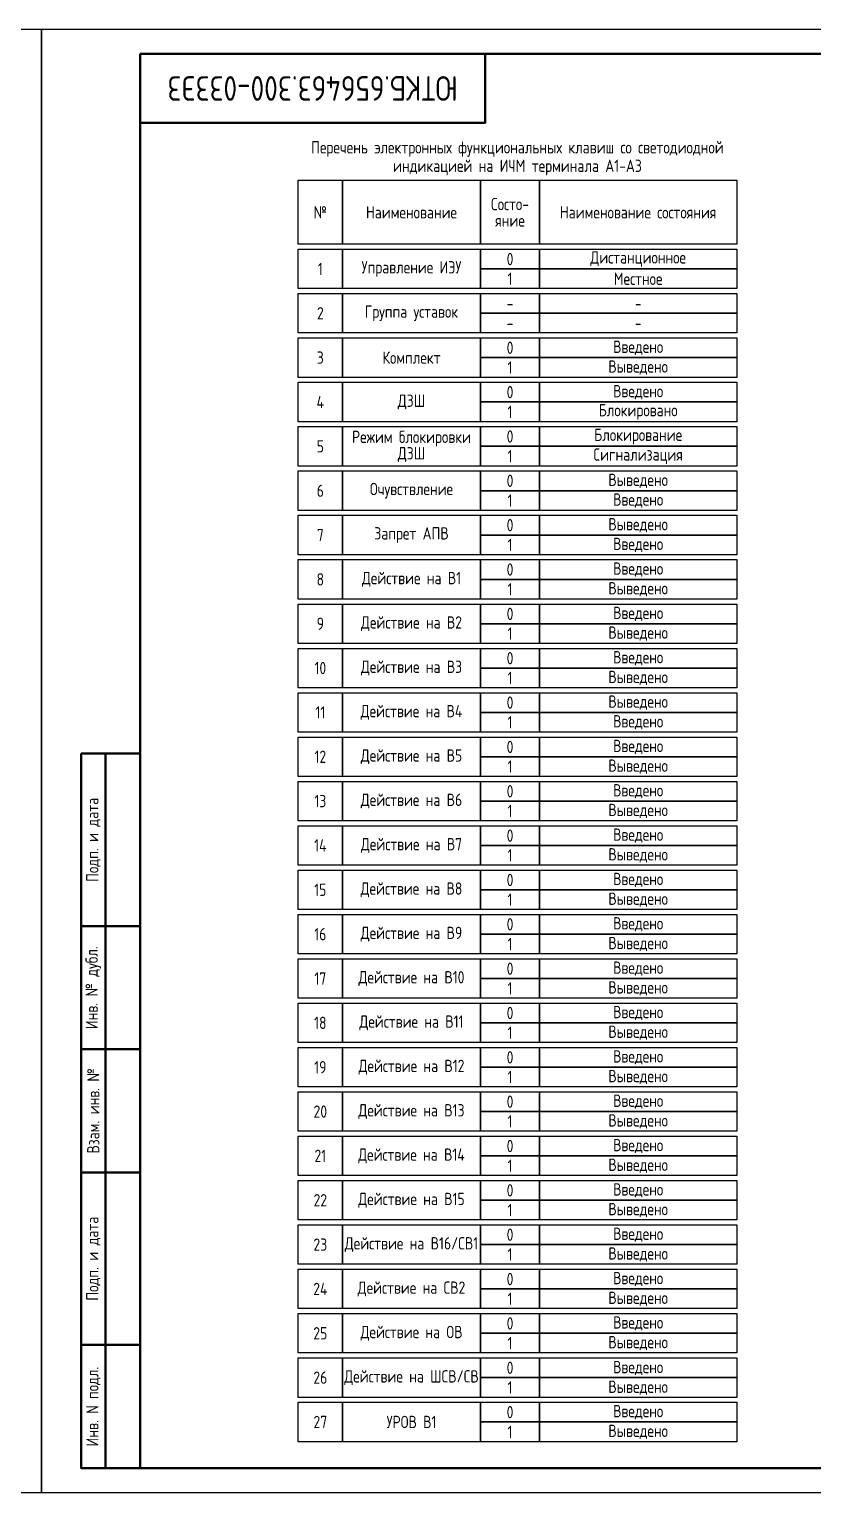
# Model space of a CAD drawing. Header units: millimetres. Extents: x -1050 to 7068, y 0 to 517.
# Drawn here: x 2517.7 to 2676.7, y 0 to 297 of the extents above; entities that cross this region are included whole.
import ezdxf

# ---------------------------------------------------------------- set-up
doc = ezdxf.new("R2010")
doc.units = ezdxf.units.MM
doc.styles.add('Gost type A_2.5', font='GOST_A.TTF', dxfattribs={"height": 2.5})
doc.styles.add('Gost_type_A', font='GOST_A.TTF')

# ---------------------------------------------------------------- blocks, each defined once
blk = doc.blocks.new('Формат_А3')
blk.add_lwpolyline([(-420, 297), (0, 297), (0, 0), (-420, 0)], close=True)
at = {"lineweight": 50}
blk.add_lwpolyline([(-400, 292), (-5, 292), (-5, 5), (-400, 5)], close=True, dxfattribs=at)
blk = doc.blocks.new('Штамп угловой верхний')
at = {"lineweight": 50}
blk.add_lwpolyline([(0, 0), (70, 0), (70, -14), (0, -14)], close=True, dxfattribs=at)
blk = doc.blocks.new('Штамп левый нижний')
at = {"lineweight": 50}
for points in [[(-12, 145), (-7, 145), (-7, 110), (-12, 110)], [(-7, 145), (0, 145), (0, 110), (-7, 110)], [(-12, 110), (-7, 110), (-7, 85), (-12, 85)], [(-7, 110), (0, 110), (0, 85), (-7, 85)], [(-12, 85), (-7, 85), (-7, 60), (-12, 60)], [(-7, 85), (0, 85), (0, 60), (-7, 60)], [(-12, 60), (-7, 60), (-7, 25), (-12, 25)], [(-7, 60), (0, 60), (0, 25), (-7, 25)], [(-12, 25), (-7, 25), (-7, 0), (-12, 0)], [(-7, 25), (0, 25), (0, 0), (-7, 0)]]:
    blk.add_lwpolyline(points, close=True, dxfattribs=at)
at = {"char_height": 2.5, "attachment_point": 5, "rotation": 90, "style": 'Gost_type_A'}
for s, insert, width in [('Подп. и дата', (-9.5, 127.5), 35), ('Инв. № дубл.', (-9.5, 97.5), 25), ('Взам. инв. №', (-9.5, 72.5), 25), ('Подп. и дата', (-9.5, 42.5), 35), ('Инв. N подл.', (-9.5, 12.5), 25)]:
    blk.add_mtext(s, dxfattribs=dict(at, insert=insert, width=width))

msp = doc.modelspace()

# ---------------------------------------------------------------- linework, layer by layer
for points in [[(2572.26, 266.36), (2581.26, 266.36), (2581.26, 253.36), (2572.26, 253.36)], [(2581.26, 266.36), (2609.26, 266.36), (2609.26, 253.36), (2581.26, 253.36)], [(2609.26, 266.36), (2621.26, 266.36), (2621.26, 253.36), (2609.26, 253.36)], [(2621.26, 266.36), (2661.26, 266.36), (2661.26, 253.36), (2621.26, 253.36)], [(2572.26, 252.36), (2581.26, 252.36), (2581.26, 244.36), (2572.26, 244.36)], [(2581.26, 252.36), (2609.26, 252.36), (2609.26, 244.36), (2581.26, 244.36)], [(2609.26, 252.36), (2621.26, 252.36), (2621.26, 248.36), (2609.26, 248.36)], [(2621.26, 252.36), (2661.26, 252.36), (2661.26, 248.36), (2621.26, 248.36)], [(2609.26, 248.36), (2621.26, 248.36), (2621.26, 244.36), (2609.26, 244.36)], [(2621.26, 248.36), (2661.26, 248.36), (2661.26, 244.36), (2621.26, 244.36)], [(2572.26, 243.36), (2581.26, 243.36), (2581.26, 235.36), (2572.26, 235.36)], [(2581.26, 243.36), (2609.26, 243.36), (2609.26, 235.36), (2581.26, 235.36)], [(2609.26, 243.36), (2621.26, 243.36), (2621.26, 239.36), (2609.26, 239.36)], [(2621.26, 243.36), (2661.26, 243.36), (2661.26, 239.36), (2621.26, 239.36)], [(2609.26, 239.36), (2621.26, 239.36), (2621.26, 235.36), (2609.26, 235.36)], [(2621.26, 239.36), (2661.26, 239.36), (2661.26, 235.36), (2621.26, 235.36)], [(2572.26, 234.36), (2581.26, 234.36), (2581.26, 226.36), (2572.26, 226.36)], [(2572.26, 234.36), (2581.26, 234.36), (2581.26, 226.36), (2572.26, 226.36)], [(2581.26, 234.36), (2609.26, 234.36), (2609.26, 226.36), (2581.26, 226.36)], [(2609.26, 234.36), (2621.26, 234.36), (2621.26, 230.36), (2609.26, 230.36)], [(2621.26, 234.36), (2661.26, 234.36), (2661.26, 230.36), (2621.26, 230.36)], [(2609.26, 230.36), (2621.26, 230.36), (2621.26, 226.36), (2609.26, 226.36)], [(2621.26, 230.36), (2661.26, 230.36), (2661.26, 226.36), (2621.26, 226.36)], [(2572.26, 225.36), (2581.26, 225.36), (2581.26, 217.36), (2572.26, 217.36)], [(2581.26, 225.36), (2609.26, 225.36), (2609.26, 217.36), (2581.26, 217.36)], [(2609.26, 225.36), (2621.26, 225.36), (2621.26, 221.36), (2609.26, 221.36)], [(2621.26, 225.36), (2661.26, 225.36), (2661.26, 221.36), (2621.26, 221.36)], [(2609.26, 221.36), (2621.26, 221.36), (2621.26, 217.36), (2609.26, 217.36)], [(2621.26, 221.36), (2661.26, 221.36), (2661.26, 217.36), (2621.26, 217.36)], [(2572.26, 216.36), (2581.26, 216.36), (2581.26, 208.36), (2572.26, 208.36)], [(2581.26, 216.36), (2609.26, 216.36), (2609.26, 208.36), (2581.26, 208.36)], [(2609.26, 216.36), (2621.26, 216.36), (2621.26, 212.36), (2609.26, 212.36)], [(2621.26, 216.36), (2661.26, 216.36), (2661.26, 212.36), (2621.26, 212.36)], [(2609.26, 212.36), (2621.26, 212.36), (2621.26, 208.36), (2609.26, 208.36)], [(2621.26, 212.36), (2661.26, 212.36), (2661.26, 208.36), (2621.26, 208.36)], [(2572.26, 207.36), (2581.26, 207.36), (2581.26, 199.36), (2572.26, 199.36)], [(2581.26, 207.36), (2609.26, 207.36), (2609.26, 199.36), (2581.26, 199.36)], [(2609.26, 207.36), (2621.26, 207.36), (2621.26, 203.36), (2609.26, 203.36)], [(2621.26, 207.36), (2661.26, 207.36), (2661.26, 203.36), (2621.26, 203.36)], [(2609.26, 203.36), (2621.26, 203.36), (2621.26, 199.36), (2609.26, 199.36)], [(2621.26, 203.36), (2661.26, 203.36), (2661.26, 199.36), (2621.26, 199.36)], [(2572.26, 198.36), (2581.26, 198.36), (2581.26, 190.36), (2572.26, 190.36)], [(2581.26, 198.36), (2609.26, 198.36), (2609.26, 190.36), (2581.26, 190.36)], [(2609.26, 198.36), (2621.26, 198.36), (2621.26, 194.36), (2609.26, 194.36)], [(2621.26, 198.36), (2661.26, 198.36), (2661.26, 194.36), (2621.26, 194.36)], [(2609.26, 194.36), (2621.26, 194.36), (2621.26, 190.36), (2609.26, 190.36)], [(2621.26, 194.36), (2661.26, 194.36), (2661.26, 190.36), (2621.26, 190.36)], [(2572.26, 189.36), (2581.26, 189.36), (2581.26, 181.36), (2572.26, 181.36)], [(2581.26, 189.36), (2609.26, 189.36), (2609.26, 181.36), (2581.26, 181.36)], [(2609.26, 189.36), (2621.26, 189.36), (2621.26, 185.36), (2609.26, 185.36)], [(2621.26, 189.36), (2661.26, 189.36), (2661.26, 185.36), (2621.26, 185.36)], [(2609.26, 185.36), (2621.26, 185.36), (2621.26, 181.36), (2609.26, 181.36)], [(2621.26, 185.36), (2661.26, 185.36), (2661.26, 181.36), (2621.26, 181.36)], [(2572.26, 180.36), (2581.26, 180.36), (2581.26, 172.36), (2572.26, 172.36)], [(2581.26, 180.36), (2609.26, 180.36), (2609.26, 172.36), (2581.26, 172.36)], [(2609.26, 180.36), (2621.26, 180.36), (2621.26, 176.36), (2609.26, 176.36)], [(2621.26, 180.36), (2661.26, 180.36), (2661.26, 176.36), (2621.26, 176.36)], [(2609.26, 176.36), (2621.26, 176.36), (2621.26, 172.36), (2609.26, 172.36)], [(2621.26, 176.36), (2661.26, 176.36), (2661.26, 172.36), (2621.26, 172.36)], [(2572.26, 171.36), (2581.26, 171.36), (2581.26, 163.36), (2572.26, 163.36)], [(2581.26, 171.36), (2609.26, 171.36), (2609.26, 163.36), (2581.26, 163.36)], [(2609.26, 171.36), (2621.26, 171.36), (2621.26, 167.36), (2609.26, 167.36)], [(2621.26, 171.36), (2661.26, 171.36), (2661.26, 167.36), (2621.26, 167.36)], [(2609.26, 167.36), (2621.26, 167.36), (2621.26, 163.36), (2609.26, 163.36)], [(2621.26, 167.36), (2661.26, 167.36), (2661.26, 163.36), (2621.26, 163.36)], [(2572.26, 162.36), (2581.26, 162.36), (2581.26, 154.36), (2572.26, 154.36)], [(2581.26, 162.36), (2609.26, 162.36), (2609.26, 154.36), (2581.26, 154.36)], [(2609.26, 162.36), (2621.26, 162.36), (2621.26, 158.36), (2609.26, 158.36)], [(2621.26, 162.36), (2661.26, 162.36), (2661.26, 158.36), (2621.26, 158.36)], [(2609.26, 158.36), (2621.26, 158.36), (2621.26, 154.36), (2609.26, 154.36)], [(2621.26, 158.36), (2661.26, 158.36), (2661.26, 154.36), (2621.26, 154.36)], [(2572.26, 153.36), (2581.26, 153.36), (2581.26, 145.36), (2572.26, 145.36)], [(2581.26, 153.36), (2609.26, 153.36), (2609.26, 145.36), (2581.26, 145.36)], [(2609.26, 153.36), (2621.26, 153.36), (2621.26, 149.36), (2609.26, 149.36)], [(2621.26, 153.36), (2661.26, 153.36), (2661.26, 149.36), (2621.26, 149.36)], [(2609.26, 149.36), (2621.26, 149.36), (2621.26, 145.36), (2609.26, 145.36)], [(2621.26, 149.36), (2661.26, 149.36), (2661.26, 145.36), (2621.26, 145.36)], [(2572.26, 144.36), (2581.26, 144.36), (2581.26, 136.36), (2572.26, 136.36)], [(2581.26, 144.36), (2609.26, 144.36), (2609.26, 136.36), (2581.26, 136.36)], [(2609.26, 144.36), (2621.26, 144.36), (2621.26, 140.36), (2609.26, 140.36)], [(2621.26, 144.36), (2661.26, 144.36), (2661.26, 140.36), (2621.26, 140.36)], [(2609.26, 140.36), (2621.26, 140.36), (2621.26, 136.36), (2609.26, 136.36)], [(2621.26, 140.36), (2661.26, 140.36), (2661.26, 136.36), (2621.26, 136.36)], [(2572.26, 135.36), (2581.26, 135.36), (2581.26, 127.36), (2572.26, 127.36)], [(2581.26, 135.36), (2609.26, 135.36), (2609.26, 127.36), (2581.26, 127.36)], [(2609.26, 135.36), (2621.26, 135.36), (2621.26, 131.36), (2609.26, 131.36)], [(2621.26, 135.36), (2661.26, 135.36), (2661.26, 131.36), (2621.26, 131.36)], [(2609.26, 131.36), (2621.26, 131.36), (2621.26, 127.36), (2609.26, 127.36)], [(2621.26, 131.36), (2661.26, 131.36), (2661.26, 127.36), (2621.26, 127.36)], [(2572.26, 126.36), (2581.26, 126.36), (2581.26, 118.36), (2572.26, 118.36)], [(2581.26, 126.36), (2609.26, 126.36), (2609.26, 118.36), (2581.26, 118.36)], [(2609.26, 126.36), (2621.26, 126.36), (2621.26, 122.36), (2609.26, 122.36)], [(2621.26, 126.36), (2661.26, 126.36), (2661.26, 122.36), (2621.26, 122.36)], [(2609.26, 122.36), (2621.26, 122.36), (2621.26, 118.36), (2609.26, 118.36)], [(2621.26, 122.36), (2661.26, 122.36), (2661.26, 118.36), (2621.26, 118.36)], [(2572.26, 117.36), (2581.26, 117.36), (2581.26, 109.36), (2572.26, 109.36)], [(2581.26, 117.36), (2609.26, 117.36), (2609.26, 109.36), (2581.26, 109.36)], [(2609.26, 117.36), (2621.26, 117.36), (2621.26, 113.36), (2609.26, 113.36)], [(2621.26, 117.36), (2661.26, 117.36), (2661.26, 113.36), (2621.26, 113.36)], [(2609.26, 113.36), (2621.26, 113.36), (2621.26, 109.36), (2609.26, 109.36)], [(2621.26, 113.36), (2661.26, 113.36), (2661.26, 109.36), (2621.26, 109.36)], [(2572.26, 108.36), (2581.26, 108.36), (2581.26, 100.36), (2572.26, 100.36)], [(2581.26, 108.36), (2609.26, 108.36), (2609.26, 100.36), (2581.26, 100.36)], [(2609.26, 108.36), (2621.26, 108.36), (2621.26, 104.36), (2609.26, 104.36)], [(2621.26, 108.36), (2661.26, 108.36), (2661.26, 104.36), (2621.26, 104.36)], [(2609.26, 104.36), (2621.26, 104.36), (2621.26, 100.36), (2609.26, 100.36)], [(2621.26, 104.36), (2661.26, 104.36), (2661.26, 100.36), (2621.26, 100.36)], [(2572.26, 99.36), (2581.26, 99.36), (2581.26, 91.36), (2572.26, 91.36)], [(2581.26, 99.36), (2609.26, 99.36), (2609.26, 91.36), (2581.26, 91.36)], [(2609.26, 99.36), (2621.26, 99.36), (2621.26, 95.36), (2609.26, 95.36)], [(2621.26, 99.36), (2661.26, 99.36), (2661.26, 95.36), (2621.26, 95.36)], [(2609.26, 95.36), (2621.26, 95.36), (2621.26, 91.36), (2609.26, 91.36)], [(2621.26, 95.36), (2661.26, 95.36), (2661.26, 91.36), (2621.26, 91.36)], [(2572.26, 90.36), (2581.26, 90.36), (2581.26, 82.36), (2572.26, 82.36)], [(2581.26, 90.36), (2609.26, 90.36), (2609.26, 82.36), (2581.26, 82.36)], [(2609.26, 90.36), (2621.26, 90.36), (2621.26, 86.36), (2609.26, 86.36)], [(2621.26, 90.36), (2661.26, 90.36), (2661.26, 86.36), (2621.26, 86.36)], [(2609.26, 86.36), (2621.26, 86.36), (2621.26, 82.36), (2609.26, 82.36)], [(2621.26, 86.36), (2661.26, 86.36), (2661.26, 82.36), (2621.26, 82.36)], [(2572.26, 81.36), (2581.26, 81.36), (2581.26, 73.36), (2572.26, 73.36)], [(2581.26, 81.36), (2609.26, 81.36), (2609.26, 73.36), (2581.26, 73.36)], [(2609.26, 81.36), (2621.26, 81.36), (2621.26, 77.36), (2609.26, 77.36)], [(2621.26, 81.36), (2661.26, 81.36), (2661.26, 77.36), (2621.26, 77.36)], [(2609.26, 77.36), (2621.26, 77.36), (2621.26, 73.36), (2609.26, 73.36)], [(2621.26, 77.36), (2661.26, 77.36), (2661.26, 73.36), (2621.26, 73.36)], [(2572.26, 72.36), (2581.26, 72.36), (2581.26, 64.36), (2572.26, 64.36)], [(2581.26, 72.36), (2609.26, 72.36), (2609.26, 64.36), (2581.26, 64.36)], [(2609.26, 72.36), (2621.26, 72.36), (2621.26, 68.36), (2609.26, 68.36)], [(2621.26, 72.36), (2661.26, 72.36), (2661.26, 68.36), (2621.26, 68.36)], [(2609.26, 68.36), (2621.26, 68.36), (2621.26, 64.36), (2609.26, 64.36)], [(2621.26, 68.36), (2661.26, 68.36), (2661.26, 64.36), (2621.26, 64.36)], [(2572.26, 63.36), (2581.26, 63.36), (2581.26, 55.36), (2572.26, 55.36)], [(2581.26, 63.36), (2609.26, 63.36), (2609.26, 55.36), (2581.26, 55.36)], [(2609.26, 63.36), (2621.26, 63.36), (2621.26, 59.36), (2609.26, 59.36)], [(2621.26, 63.36), (2661.26, 63.36), (2661.26, 59.36), (2621.26, 59.36)], [(2609.26, 59.36), (2621.26, 59.36), (2621.26, 55.36), (2609.26, 55.36)], [(2621.26, 59.36), (2661.26, 59.36), (2661.26, 55.36), (2621.26, 55.36)], [(2572.26, 54.36), (2581.26, 54.36), (2581.26, 46.36), (2572.26, 46.36)], [(2581.26, 54.36), (2609.26, 54.36), (2609.26, 46.36), (2581.26, 46.36)], [(2609.26, 54.36), (2621.26, 54.36), (2621.26, 50.36), (2609.26, 50.36)], [(2621.26, 54.36), (2661.26, 54.36), (2661.26, 50.36), (2621.26, 50.36)], [(2609.26, 50.36), (2621.26, 50.36), (2621.26, 46.36), (2609.26, 46.36)], [(2621.26, 50.36), (2661.26, 50.36), (2661.26, 46.36), (2621.26, 46.36)], [(2572.26, 45.36), (2581.26, 45.36), (2581.26, 37.36), (2572.26, 37.36)], [(2581.26, 45.36), (2609.26, 45.36), (2609.26, 37.36), (2581.26, 37.36)], [(2609.26, 45.36), (2621.26, 45.36), (2621.26, 41.36), (2609.26, 41.36)], [(2621.26, 45.36), (2661.26, 45.36), (2661.26, 41.36), (2621.26, 41.36)], [(2609.26, 41.36), (2621.26, 41.36), (2621.26, 37.36), (2609.26, 37.36)], [(2621.26, 41.36), (2661.26, 41.36), (2661.26, 37.36), (2621.26, 37.36)], [(2572.26, 36.36), (2581.26, 36.36), (2581.26, 28.36), (2572.26, 28.36)], [(2581.26, 36.36), (2609.26, 36.36), (2609.26, 28.36), (2581.26, 28.36)], [(2609.26, 36.36), (2621.26, 36.36), (2621.26, 32.36), (2609.26, 32.36)], [(2621.26, 36.36), (2661.26, 36.36), (2661.26, 32.36), (2621.26, 32.36)], [(2609.26, 32.36), (2621.26, 32.36), (2621.26, 28.36), (2609.26, 28.36)], [(2621.26, 32.36), (2661.26, 32.36), (2661.26, 28.36), (2621.26, 28.36)], [(2572.26, 27.36), (2581.26, 27.36), (2581.26, 19.36), (2572.26, 19.36)], [(2581.26, 27.36), (2609.26, 27.36), (2609.26, 19.36), (2581.26, 19.36)], [(2609.26, 27.36), (2621.26, 27.36), (2621.26, 23.36), (2609.26, 23.36)], [(2621.26, 27.36), (2661.26, 27.36), (2661.26, 23.36), (2621.26, 23.36)], [(2609.26, 23.36), (2621.26, 23.36), (2621.26, 19.36), (2609.26, 19.36)], [(2621.26, 23.36), (2661.26, 23.36), (2661.26, 19.36), (2621.26, 19.36)], [(2572.26, 18.36), (2581.26, 18.36), (2581.26, 10.36), (2572.26, 10.36)], [(2581.26, 18.36), (2609.26, 18.36), (2609.26, 10.36), (2581.26, 10.36)], [(2609.26, 18.36), (2621.26, 18.36), (2621.26, 14.36), (2609.26, 14.36)], [(2621.26, 18.36), (2661.26, 18.36), (2661.26, 14.36), (2621.26, 14.36)], [(2609.26, 14.36), (2621.26, 14.36), (2621.26, 10.36), (2609.26, 10.36)], [(2621.26, 14.36), (2661.26, 14.36), (2661.26, 10.36), (2621.26, 10.36)]]:
    msp.add_lwpolyline(points, close=True)

# ---------------------------------------------------------------- block references
for name, p in [('Формат_А3', (2520.19, 0)), ('Формат_А3', (2940.19, 0)), ('Штамп угловой верхний', (2540.19, 292)), ('Штамп левый нижний', (2540.19, 5))]:
    msp.add_blockref(name, p)

# ---------------------------------------------------------------- texts
at = {"insert": (2575.19, 285), "char_height": 5, "width": 70, "attachment_point": 5, "rotation": 180, "style": 'Gost_type_A'}
msp.add_mtext('ЮТКБ.656463.300-033Э3', dxfattribs=at)
at = {"char_height": 2.5}
for s, insert, width, attachment_point, line_spacing_factor, style in [('Перечень электронных функциональных клавиш со светодиодной индикацией на ИЧМ терминала А1-A3', (2616.76, 267.36), 89, 8, 0.9, 'Gost_type_A'), ('Состо- яние', (2615.26, 259.86), 12, 5, 0.8, 'Gost_type_A'), ('№ ', (2576.76, 259.86), 9, 5, 0.8, 'Gost_type_A'), ('Наименование ', (2595.26, 259.86), 28, 5, 0.8, 'Gost_type_A'), ('Наименование состояния ', (2641.26, 259.86), 40, 5, 0.8, 'Gost_type_A'), ('1', (2576.76, 248.36), 9, 5, 0.8, 'Gost_type_A'), ('Управление ИЭУ', (2595.26, 248.36), 28, 5, 0.8, 'Gost_type_A'), ('0', (2615.26, 250.36), 12, 5, 0.8, 'Gost_type_A'), ('Дистанционное', (2641.26, 250.36), 40, 5, 0.8, 'Gost_type_A'), ('1', (2615.26, 246.36), 12, 5, 0.8, 'Gost_type_A'), ('Местное', (2641.26, 246.36), 40, 5, 0.8, 'Gost_type_A'), ('2', (2576.76, 239.36), 9, 5, 0.8, 'Gost_type_A'), ('Группа уставок', (2595.26, 239.36), 28, 5, 0.8, 'Gost_type_A'), ('0', (2615.26, 232.36), 12, 5, 0.8, 'Gost_type_A'), ('Введено', (2641.26, 232.36), 40, 5, 0.8, 'Gost_type_A'), ('3', (2576.76, 230.36), 9, 5, 0.8, 'Gost_type_A'), ('Комплект', (2595.26, 230.36), 28, 5, 0.8, 'Gost type A_2.5'), ('1', (2615.26, 228.36), 12, 5, 0.8, 'Gost_type_A'), ('Выведено', (2641.26, 228.36), 40, 5, 0.8, 'Gost_type_A'), ('ДЗШ', (2595.26, 221.36), 28, 5, 0.8, 'Gost type A_2.5'), ('0', (2615.26, 223.36), 12, 5, 0.8, 'Gost_type_A'), ('Введено', (2641.26, 223.36), 40, 5, 0.8, 'Gost_type_A'), ('4', (2576.76, 221.36), 9, 5, 0.8, 'Gost_type_A'), ('1', (2615.26, 219.36), 12, 5, 0.8, 'Gost_type_A'), ('Блокировано', (2641.26, 219.36), 40, 5, 0.8, 'Gost_type_A'), ('Режим блокировки ДЗШ', (2595.26, 212.36), 28, 5, 0.8, 'Gost_type_A'), ('0', (2615.26, 214.36), 12, 5, 0.8, 'Gost_type_A'), ('Блокирование ', (2641.26, 214.36), 40, 5, 0.8, 'Gost_type_A'), ('5', (2576.76, 212.36), 9, 5, 0.8, 'Gost_type_A'), ('1', (2615.26, 210.36), 12, 5, 0.8, 'Gost_type_A'), ('Сигнализация', (2641.26, 210.36), 40, 5, 0.8, 'Gost_type_A'), ('Очувствление', (2595.26, 203.36), 28, 5, 0.8, 'Gost_type_A'), ('0', (2615.26, 205.36), 12, 5, 0.8, 'Gost_type_A'), ('Выведено', (2641.26, 205.36), 40, 5, 0.8, 'Gost_type_A'), ('6', (2576.76, 203.36), 9, 5, 0.8, 'Gost_type_A'), ('1', (2615.26, 201.36), 12, 5, 0.8, 'Gost_type_A'), ('Введено', (2641.26, 201.36), 40, 5, 0.8, 'Gost_type_A'), ('0', (2615.26, 196.36), 12, 5, 0.8, 'Gost_type_A'), ('Выведено', (2641.26, 196.36), 40, 5, 0.8, 'Gost_type_A'), ('7', (2576.76, 194.36), 9, 5, 0.8, 'Gost_type_A'), ('Запрет АПВ', (2595.26, 194.36), 28, 5, 0.8, 'Gost_type_A'), ('1', (2615.26, 192.36), 12, 5, 0.8, 'Gost_type_A'), ('Введено', (2641.26, 192.36), 40, 5, 0.8, 'Gost_type_A'), ('0', (2615.26, 187.36), 12, 5, 0.8, 'Gost_type_A'), ('Введено', (2641.26, 187.36), 40, 5, 0.8, 'Gost_type_A'), ('8', (2576.76, 185.36), 9, 5, 0.8, 'Gost_type_A'), ('Действие на В1', (2595.26, 185.36), 28, 5, 0.8, 'Gost_type_A'), ('1', (2615.26, 183.36), 12, 5, 0.8, 'Gost_type_A'), ('Выведено', (2641.26, 183.36), 40, 5, 0.8, 'Gost_type_A'), ('0', (2615.26, 178.36), 12, 5, 0.8, 'Gost_type_A'), ('Введено', (2641.26, 178.36), 40, 5, 0.8, 'Gost_type_A'), ('9', (2576.76, 176.36), 9, 5, 0.8, 'Gost_type_A'), ('Действие на В2', (2595.26, 176.36), 28, 5, 0.8, 'Gost_type_A'), ('1', (2615.26, 174.36), 12, 5, 0.8, 'Gost_type_A'), ('Выведено', (2641.26, 174.36), 40, 5, 0.8, 'Gost_type_A'), ('0', (2615.26, 169.36), 12, 5, 0.8, 'Gost_type_A'), ('Введено', (2641.26, 169.36), 40, 5, 0.8, 'Gost_type_A'), ('10', (2576.76, 167.36), 9, 5, 0.8, 'Gost_type_A'), ('Действие на В3', (2595.26, 167.36), 28, 5, 0.8, 'Gost_type_A'), ('1', (2615.26, 165.36), 12, 5, 0.8, 'Gost_type_A'), ('Выведено', (2641.26, 165.36), 40, 5, 0.8, 'Gost_type_A'), ('0', (2615.26, 160.36), 12, 5, 0.8, 'Gost_type_A'), ('Выведено', (2641.26, 160.36), 40, 5, 0.8, 'Gost_type_A'), ('11', (2576.76, 158.36), 9, 5, 0.8, 'Gost_type_A'), ('Действие на В4', (2595.26, 158.36), 28, 5, 0.8, 'Gost_type_A'), ('1', (2615.26, 156.36), 12, 5, 0.8, 'Gost_type_A'), ('Введено', (2641.26, 156.36), 40, 5, 0.8, 'Gost_type_A'), ('0', (2615.26, 151.36), 12, 5, 0.8, 'Gost_type_A'), ('Введено', (2641.26, 151.36), 40, 5, 0.8, 'Gost_type_A'), ('12', (2576.76, 149.36), 9, 5, 0.8, 'Gost_type_A'), ('Действие на В5', (2595.26, 149.36), 28, 5, 0.8, 'Gost_type_A'), ('1', (2615.26, 147.36), 12, 5, 0.8, 'Gost_type_A'), ('Выведено', (2641.26, 147.36), 40, 5, 0.8, 'Gost_type_A'), ('0', (2615.26, 142.36), 12, 5, 0.8, 'Gost_type_A'), ('Введено', (2641.26, 142.36), 40, 5, 0.8, 'Gost_type_A'), ('13', (2576.76, 140.36), 9, 5, 0.8, 'Gost_type_A'), ('Действие на В6', (2595.26, 140.36), 28, 5, 0.8, 'Gost_type_A'), ('1', (2615.26, 138.36), 12, 5, 0.8, 'Gost_type_A'), ('Выведено', (2641.26, 138.36), 40, 5, 0.8, 'Gost_type_A'), ('0', (2615.26, 133.36), 12, 5, 0.8, 'Gost_type_A'), ('Введено', (2641.26, 133.36), 40, 5, 0.8, 'Gost_type_A'), ('14', (2576.76, 131.36), 9, 5, 0.8, 'Gost_type_A'), ('Действие на В7', (2595.26, 131.36), 28, 5, 0.8, 'Gost_type_A'), ('Выведено', (2641.26, 129.36), 40, 5, 0.8, 'Gost_type_A'), ('1', (2615.26, 129.36), 12, 5, 0.8, 'Gost_type_A'), ('0', (2615.26, 124.36), 12, 5, 0.8, 'Gost_type_A'), ('Введено', (2641.26, 124.36), 40, 5, 0.8, 'Gost_type_A'), ('15', (2576.76, 122.36), 9, 5, 0.8, 'Gost_type_A'), ('Действие на В8', (2595.26, 122.36), 28, 5, 0.8, 'Gost_type_A'), ('Выведено', (2641.26, 120.36), 40, 5, 0.8, 'Gost_type_A'), ('1', (2615.26, 120.36), 12, 5, 0.8, 'Gost_type_A'), ('0', (2615.26, 115.36), 12, 5, 0.8, 'Gost_type_A'), ('Введено', (2641.26, 115.36), 40, 5, 0.8, 'Gost_type_A'), ('16', (2576.76, 113.36), 9, 5, 0.8, 'Gost_type_A'), ('Действие на В9', (2595.26, 113.36), 28, 5, 0.8, 'Gost_type_A'), ('1', (2615.26, 111.36), 12, 5, 0.8, 'Gost_type_A'), ('Выведено', (2641.26, 111.36), 40, 5, 0.8, 'Gost_type_A'), ('0', (2615.26, 106.36), 12, 5, 0.8, 'Gost_type_A'), ('Введено', (2641.26, 106.36), 40, 5, 0.8, 'Gost_type_A'), ('17', (2576.76, 104.36), 9, 5, 0.8, 'Gost_type_A'), ('Действие на В10', (2595.26, 104.36), 28, 5, 0.8, 'Gost_type_A'), ('1', (2615.26, 102.36), 12, 5, 0.8, 'Gost_type_A'), ('Выведено', (2641.26, 102.36), 40, 5, 0.8, 'Gost_type_A'), ('0', (2615.26, 97.36), 12, 5, 0.8, 'Gost_type_A'), ('Введено', (2641.26, 97.36), 40, 5, 0.8, 'Gost_type_A'), ('18', (2576.76, 95.36), 9, 5, 0.8, 'Gost_type_A'), ('Действие на В11', (2595.26, 95.36), 28, 5, 0.8, 'Gost_type_A'), ('1', (2615.26, 93.36), 12, 5, 0.8, 'Gost_type_A'), ('Выведено', (2641.26, 93.36), 40, 5, 0.8, 'Gost_type_A'), ('0', (2615.26, 88.36), 12, 5, 0.8, 'Gost_type_A'), ('Введено', (2641.26, 88.36), 40, 5, 0.8, 'Gost_type_A'), ('19', (2576.76, 86.36), 9, 5, 0.8, 'Gost_type_A'), ('Действие на В12', (2595.26, 86.36), 28, 5, 0.8, 'Gost_type_A'), ('1', (2615.26, 84.36), 12, 5, 0.8, 'Gost_type_A'), ('Выведено', (2641.26, 84.36), 40, 5, 0.8, 'Gost_type_A'), ('0', (2615.26, 79.36), 12, 5, 0.8, 'Gost_type_A'), ('Введено', (2641.26, 79.36), 40, 5, 0.8, 'Gost_type_A'), ('20', (2576.76, 77.36), 9, 5, 0.8, 'Gost_type_A'), ('Действие на В13', (2595.26, 77.36), 28, 5, 0.8, 'Gost_type_A'), ('1', (2615.26, 75.36), 12, 5, 0.8, 'Gost_type_A'), ('Выведено', (2641.26, 75.36), 40, 5, 0.8, 'Gost_type_A'), ('0', (2615.26, 70.36), 12, 5, 0.8, 'Gost_type_A'), ('Введено', (2641.26, 70.36), 40, 5, 0.8, 'Gost_type_A'), ('21', (2576.76, 68.36), 9, 5, 0.8, 'Gost_type_A'), ('Действие на В14', (2595.26, 68.36), 28, 5, 0.8, 'Gost_type_A'), ('1', (2615.26, 66.36), 12, 5, 0.8, 'Gost_type_A'), ('Выведено', (2641.26, 66.36), 40, 5, 0.8, 'Gost_type_A'), ('0', (2615.26, 61.36), 12, 5, 0.8, 'Gost_type_A'), ('Введено', (2641.26, 61.36), 40, 5, 0.8, 'Gost_type_A'), ('22', (2576.76, 59.36), 9, 5, 0.8, 'Gost_type_A'), ('Действие на В15', (2595.26, 59.36), 28, 5, 0.8, 'Gost_type_A'), ('1', (2615.26, 57.36), 12, 5, 0.8, 'Gost_type_A'), ('Выведено', (2641.26, 57.36), 40, 5, 0.8, 'Gost_type_A'), ('0', (2615.26, 52.36), 12, 5, 0.8, 'Gost_type_A'), ('Введено', (2641.26, 52.36), 40, 5, 0.8, 'Gost_type_A'), ('23', (2576.76, 50.36), 9, 5, 0.8, 'Gost_type_A'), ('Действие на В16/СВ1', (2595.26, 50.36), 28, 5, 0.8, 'Gost_type_A'), ('1', (2615.26, 48.36), 12, 5, 0.8, 'Gost_type_A'), ('Выведено', (2641.26, 48.36), 40, 5, 0.8, 'Gost_type_A'), ('0', (2615.26, 43.36), 12, 5, 0.8, 'Gost_type_A'), ('Введено', (2641.26, 43.36), 40, 5, 0.8, 'Gost_type_A'), ('24', (2576.76, 41.36), 9, 5, 0.8, 'Gost_type_A'), ('Действие на СВ2', (2595.26, 41.36), 28, 5, 0.8, 'Gost_type_A'), ('1', (2615.26, 39.36), 12, 5, 0.8, 'Gost_type_A'), ('Выведено', (2641.26, 39.36), 40, 5, 0.8, 'Gost_type_A'), ('Введено', (2641.26, 34.36), 40, 5, 0.8, 'Gost_type_A'), ('25', (2576.76, 32.36), 9, 5, 0.8, 'Gost_type_A'), ('Действие на ОВ', (2595.26, 32.36), 28, 5, 0.8, 'Gost_type_A'), ('0', (2615.26, 34.36), 12, 5, 0.8, 'Gost_type_A'), ('1', (2615.26, 30.36), 12, 5, 0.8, 'Gost_type_A'), ('Выведено', (2641.26, 30.36), 40, 5, 0.8, 'Gost_type_A'), ('Введено', (2641.26, 25.31), 40, 5, 0.8, 'Gost_type_A'), ('26', (2576.76, 23.36), 9, 5, 0.8, 'Gost_type_A'), ('Действие на ШСВ/СВ', (2595.26, 23.36), 28, 5, 0.8, 'Gost_type_A'), ('0', (2615.26, 25.36), 12, 5, 0.8, 'Gost_type_A'), ('1', (2615.26, 21.36), 12, 5, 0.8, 'Gost_type_A'), ('Выведено', (2641.26, 21.31), 40, 5, 0.8, 'Gost_type_A'), ('27', (2576.76, 14.36), 9, 5, 0.8, 'Gost_type_A'), ('УРОВ В1', (2595.26, 14.36), 28, 5, 0.8, 'Gost_type_A'), ('0', (2615.26, 16.36), 12, 5, 0.8, 'Gost_type_A'), ('Введено', (2641.26, 16.36), 40, 5, 0.8, 'Gost_type_A'), ('1', (2615.26, 12.36), 12, 5, 0.8, 'Gost_type_A'), ('Выведено', (2641.26, 12.36), 40, 5, 0.8, 'Gost_type_A')]:
    msp.add_mtext(s, dxfattribs=dict(at, insert=insert, width=width, attachment_point=attachment_point, line_spacing_factor=line_spacing_factor, style=style))
at = {"color": 242, "true_color": 0xcd2027, "char_height": 2.5, "attachment_point": 5, "line_spacing_factor": 0.8, "style": 'Gost_type_A'}
for insert, width in [((2615.26, 241.36), 12), ((2641.26, 241.36), 40), ((2615.26, 237.36), 12), ((2641.26, 237.36), 40)]:
    msp.add_mtext('-', dxfattribs=dict(at, insert=insert, width=width))

doc.saveas('drawing.dxf')
